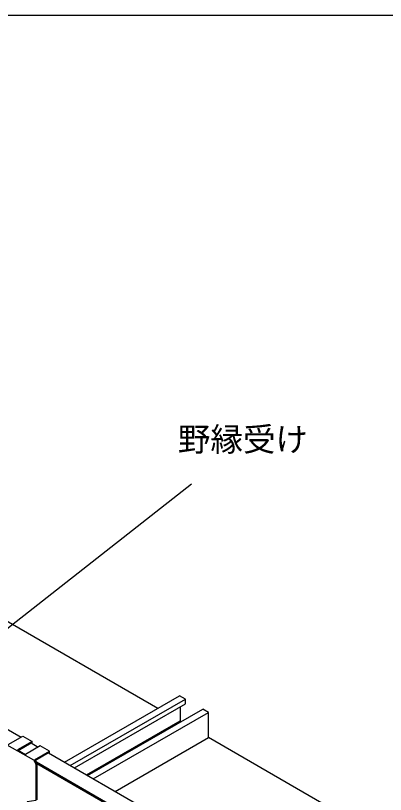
# Model space of a CAD drawing. Units: millimetres on the paper. Extents: x -141 to 141, y -97 to 98.
# Drawn here: x -25.35 to -2.64, y 49.74 to 97.63 of the extents above; entities that cross this region are included whole.
import ezdxf
from ezdxf.enums import TextEntityAlignment as Align

# ---------------------------------------------------------------- set-up
doc = ezdxf.new("R2010")
doc.units = ezdxf.units.MM
for name, color, linetype in [('0-0_文字･図枠･寸法', 7, 'Continuous'), ('0-3_天井下地', 7, 'Continuous'), ('0-4_天井ボード', 7, 'Continuous')]:
    doc.layers.add(name, color=color, linetype=linetype)
doc.styles.add('ＭＳ ゴシック', font='')
doc.styles.get('ＭＳ ゴシック').set_extended_font_data('MS Gothic')

msp = doc.modelspace()

# ---------------------------------------------------------------- linework, layer by layer
at = {"layer": '0-0_文字･図枠･寸法'}
msp.add_line((-31.751, 55.332), (-14.541, 68.839), dxfattribs=at)
msp.add_lwpolyline([(141.308, 97.631), (-140.692, 97.631), (-140.692, -97.369)], dxfattribs=at)
at = {"layer": '0-3_天井下地'}
for p, q in [((-36.879, 60.106), (-25.02, 53.261)), ((-22.347, 51.717), (-15.276, 55.799)), ((-21.994, 51.513), (-14.923, 55.595)), ((-14.923, 55.595), (-15.276, 55.799)), ((-14.923, 55.3), (-14.923, 55.595)), ((-21.738, 51.366), (-14.923, 55.3)), ((-15.248, 55.113), (-15.248, 54.264)), ((-20.933, 50.901), (-13.862, 54.983)), ((-20.579, 50.697), (-13.509, 54.779)), ((-13.509, 54.779), (-13.862, 54.983)), ((-13.509, 53.227), (-13.509, 54.779)), ((-25.812, 52.803), (-24.907, 53.326)), ((-19.236, 49.921), (-13.509, 53.227)), ((-24.243, 51.832), (-25.869, 52.771)), ((-25.19, 52.444), (-24.398, 52.901)), ((-23.847, 52.714), (-24.752, 52.191)), ((-24.398, 52.901), (-23.96, 52.648)), ((-24.342, 52.869), (-24.342, 52.999)), ((-23.281, 52.387), (-23.847, 52.714)), ((-25.247, 52.477), (-24.752, 52.191)), ((-24.186, 51.865), (-23.281, 52.387)), ((-23.337, 52.289), (-24.138, 51.827)), ((-23.337, 52.289), (-3.595, 40.892)), ((-23.281, 52.256), (-23.281, 52.387)), ((-24.073, 51.734), (-4.427, 40.393)), ((-24.045, 51.636), (-4.441, 40.319)), ((-24.045, 51.62), (-24.045, 49.399))]:
    msp.add_line(p, q, dxfattribs=at)
for points in [[(-21.003, 50.942), (-15.248, 54.264), (-15.178, 54.223)], [(-24.907, 53.326), (-24.342, 52.999), (-25.247, 52.477)], [(-24.101, 51.587), (-24.101, 49.366), (-24.649, 49.274), (-24.649, 48.756)]]:
    msp.add_lwpolyline(points, dxfattribs=at)
for centre in [(-24.408, 51.573), (-24.352, 51.606)]:
    msp.add_arc(centre, 0.307, 2.6054, 57.3946, dxfattribs=at)
at = {"layer": '0-4_天井ボード'}
for p, q in [((-16.62, 55.023), (-34.934, 65.596)), ((4.805, 42.655), (-13.509, 53.227))]:
    msp.add_line(p, q, dxfattribs=at)

# ---------------------------------------------------------------- texts
at = {"layer": '0-0_文字･図枠･寸法', "style": 'ＭＳ ゴシック'}
msp.add_text('野縁受け', height=1.466, dxfattribs=at).set_placement((-15.388, 70.399), align=Align.BOTTOM_LEFT)

doc.saveas('drawing.dxf')
